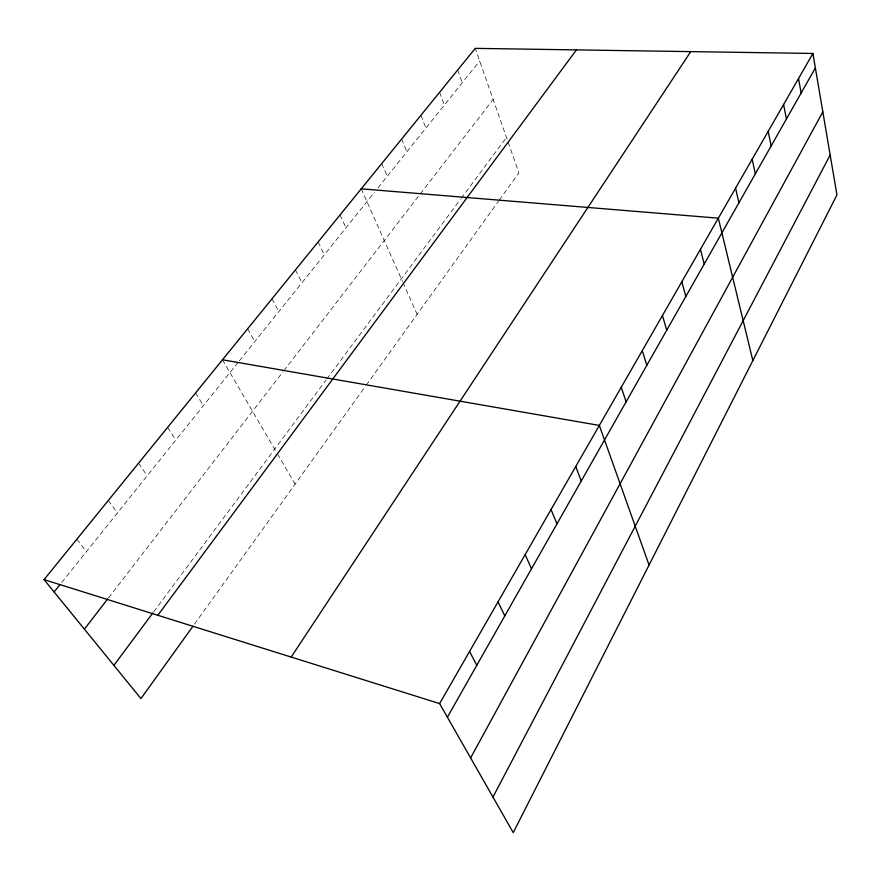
<?xml version="1.0" encoding="UTF-8"?>
<svg xmlns="http://www.w3.org/2000/svg" width="881" height="881" viewBox="0 0 881 881"><rect width="100%" height="100%" fill="white"/><g stroke="black" fill="none" stroke-linecap="round" stroke-linejoin="round"><path stroke-width="0.66" stroke-dasharray="4.41 3.3" d="M194.525 624.056L365.428 386.307M366.221 385.195L498.492 201.187M499.263 200.119L518.887 172.819L475.244 48.367M153.757 611.733L326.025 380.096M326.818 379.028L460.345 199.48M461.159 198.379L506.476 137.447M108.539 597.88L282.966 371.826M283.792 370.769L419.499 194.899M420.325 193.831L493.162 99.454M61.747 582.418L238.509 361.871M239.368 360.803L374.546 192.146M377.927 187.928L479.671 60.998M76.845 539.216L86.393 551.66M108.319 500.441L117.393 512.984M138.548 463.186L147.182 475.817M167.61 427.384L175.826 440.071M195.571 392.937L203.401 405.678M222.486 359.778L276.744 452.68M277.427 453.869L295.102 484.132M247.66 328.756L254.785 341.564M271.965 298.813L278.77 311.632M295.432 269.905L301.941 282.735M318.107 241.967L324.329 254.796M340.033 214.953L345.991 227.772M361.232 188.831L402.397 281.226M402.936 282.416L417.154 314.341M381.759 163.536L387.222 176.321M401.637 139.044L406.879 151.807M420.898 115.323L425.919 128.053M439.564 92.318L444.376 105.026M457.668 70.017L462.283 82.682"/><path stroke-width="1.32" d="M492.953 797.085L830.166 154.99M470.619 757.935L822.832 111.876M447.383 717.2L815.365 67.947M812.91 53.466L836.95 194.91L513.238 832.633L439.619 703.589L812.91 53.466L475.244 48.367L44.05 579.621L140.938 698.589L192.928 626.27M291.182 657.072L690.726 51.627M157.853 615.29L576.427 49.898M113.88 665.364L152.953 612.824M84.4 629.155L107.702 598.959M54.093 591.955L60.04 584.532M361.232 188.831L718.334 218.169L752.848 360.582M222.486 359.778L599.333 425.435L649.066 565.04M44.05 579.621L439.619 703.589M469.551 651.444L476.797 665.298M498.04 601.844L504.802 615.885M525.164 554.59L531.485 568.807M551.032 509.537L556.946 523.887M575.733 466.534L581.262 480.993M621.259 387.244L626.116 401.846M642.271 350.638L646.841 365.285M662.446 315.508L666.73 330.188M681.817 281.777L685.847 296.479M700.428 249.356L704.216 264.058M735.58 188.149L738.928 202.828M752.176 159.241L755.325 173.887M768.188 131.368L771.139 145.982M783.616 104.476L786.403 119.056M798.516 78.53L801.137 93.056"/></g></svg>
